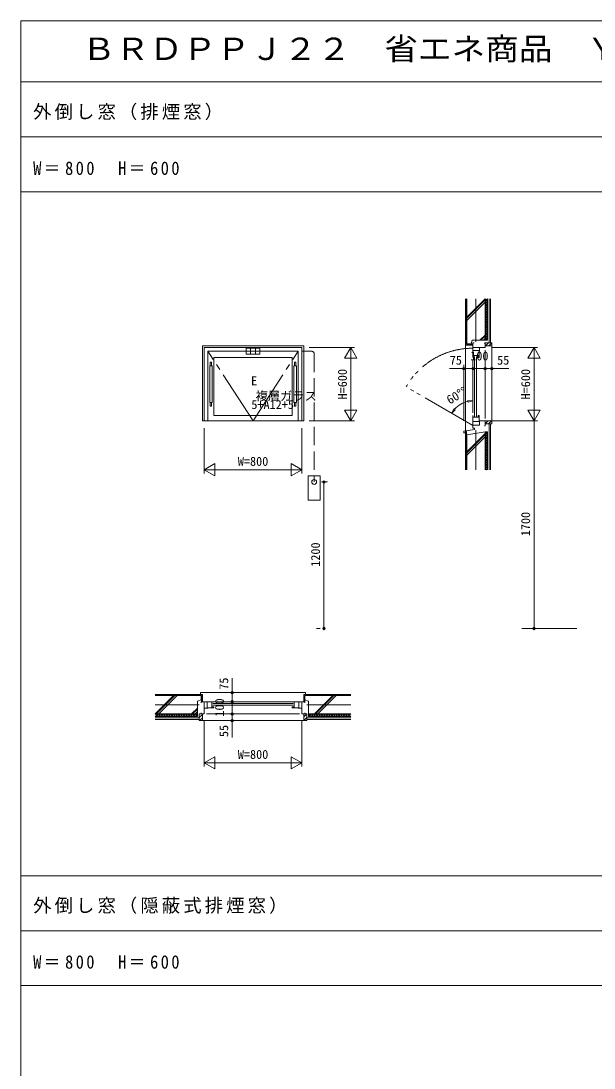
# Model space of a CAD drawing. Units: millimetres, scale not verified. Extents: x -14862 to 13831, y -10512 to 9500.
# Drawn here: x -14850 to -10158, y 925 to 9500 of the extents above; entities that cross this region are included whole.
import ezdxf
from ezdxf.enums import TextEntityAlignment as Align

# ---------------------------------------------------------------- set-up
doc = ezdxf.new("R2010")
doc.units = ezdxf.units.MM
doc.header["$LTSCALE"] = 50
for name, pattern in [('CHAIN2', [12, 9, -1, 1, -1]), ('DASHED3', [4, 3, -1]), ('DOUBLE_CHAIN2', [12.8, 9, -1, 0.6, -0.6, 0.6, -1])]:
    doc.linetypes.add(name, pattern=pattern)
doc.layers.add('0-0_0', color=7, linetype='Continuous')
for name, color, linetype, lineweight in [('0-2_YKK_ZWAK', 7, 'Continuous', 9), ('0-3_YKK_11', 2, 'Continuous', 9), ('0-4_YKK_12', 7, 'Continuous', 9), ('0-5_YSS_K', 4, 'Continuous', 9), ('0-6_YKK_13', 3, 'Continuous', 9), ('0-7_YKK_D', 4, 'Continuous', 9), ('0-8_YKK_A1', 4, 'Continuous', 9)]:
    doc.layers.add(name, color=color, linetype=linetype, lineweight=lineweight)
doc.styles.add('ＭＳ ゴシック', font='')
doc.styles.get('ＭＳ ゴシック').set_extended_font_data('MS Gothic')

msp = doc.modelspace()

# ---------------------------------------------------------------- linework, layer by layer
at = {"layer": '0-2_YKK_ZWAK'}
for p, q in [((-14850, 9500), (13831.02, 9500)), ((-14850, -10500), (-14850, 9500)), ((-14850, 9000), (13650, 9000)), ((-14850, 8550), (13650, 8550)), ((-14850, 8100), (13650, 8100)), ((-14850, 2500), (13650, 2500)), ((-14850, 2050), (13650, 2050)), ((-14850, 1600), (13650, 1600))]:
    msp.add_line(p, q, dxfattribs=at)
at = {"layer": '0-3_YKK_11'}
for p, q in [((-12490, 6825), (-12120, 6825)), ((-12150, 6825), (-12200, 6738.4)), ((-12100, 6738.4), (-12150, 6825)), ((-12150, 6825), (-12150, 6725)), ((-12150, 6226), (-12150, 6824)), ((-10995, 6780), (-10995, 6623)), ((-10990, 6825), (-10620, 6825)), ((-10650, 6825), (-10700, 6738.4)), ((-10600, 6738.4), (-10650, 6825)), ((-10650, 6825), (-10650, 6725)), ((-10650, 6226), (-10650, 6824)), ((-12200, 6738.4), (-12100, 6738.4)), ((-11150, 6713), (-11150, 6683)), ((-11150, 6703), (-11150, 6683)), ((-11050, 6713), (-11050, 6683)), ((-11050, 6703), (-11050, 6683)), ((-10700, 6738.4), (-10600, 6738.4)), ((-11225, 6653), (-11342.71, 6653)), ((-11225, 6225), (-11225, 6683)), ((-11225, 6653), (-11205, 6653)), ((-11170, 6653), (-11205, 6653)), ((-11150, 6653), (-11170, 6653)), ((-11150, 6653), (-11130, 6653)), ((-11070, 6653), (-11130, 6653)), ((-11070, 6653), (-11090, 6653)), ((-11050, 6653), (-11070, 6653)), ((-11050, 6653), (-11070, 6653)), ((-11050, 6653), (-10995, 6653)), ((-10995, 6653), (-10975, 6653)), ((-10975, 6653), (-10857.29, 6653)), ((-11190.47, 6390.63), (-11150, 6388)), ((-11189.13, 6377.37), (-11150, 6388)), ((-12200, 6311.6), (-12150, 6225)), ((-12100, 6311.6), (-12200, 6311.6)), ((-12150, 6225), (-12150, 6325)), ((-12150, 6225), (-12100, 6311.6)), ((-11305.25, 6324.36), (-11323.21, 6288)), ((-11294.43, 6316.57), (-11323.21, 6288)), ((-10700, 6311.6), (-10650, 6225)), ((-10600, 6311.6), (-10700, 6311.6)), ((-10650, 6225), (-10650, 6325)), ((-10650, 6225), (-10600, 6311.6)), ((-12490, 6225), (-12120, 6225)), ((-10990, 6225), (-10620, 6225)), ((-10650, 6225), (-10650, 6205)), ((-10650, 6205), (-10650, 4545)), ((-13350, 6165), (-13350, 5795)), ((-12550, 6165), (-12550, 5795)), ((-13263.4, 5875), (-13350, 5825)), ((-13263.4, 5775), (-13263.4, 5875)), ((-12636.6, 5875), (-12636.6, 5775)), ((-13350, 5825), (-13263.4, 5775)), ((-13350, 5825), (-13250, 5825)), ((-13349, 5825), (-12551, 5825)), ((-12550, 5825), (-12650, 5825)), ((-12390, 5725), (-12340, 5725)), ((-12370, 5725), (-12370, 5705)), ((-12370, 5705), (-12370, 4545)), ((-12370, 4525), (-12370, 4545)), ((-10650, 4525), (-10650, 4545)), ((-12430, 4525), (-12400, 4525)), ((-13121, 4000), (-13121, 4117.71)), ((-13181, 4000), (-13151, 4000)), ((-13121, 4000), (-13121, 3980)), ((-13121, 3945), (-13121, 3980)), ((-13121, 3925), (-13121, 3945)), ((-13181, 3925), (-13151, 3925)), ((-13171, 3925), (-13151, 3925)), ((-13121, 3925), (-13121, 3905)), ((-13121, 3845), (-13121, 3905)), ((-13121, 3845), (-13121, 3865)), ((-13181, 3825), (-13151, 3825)), ((-13171, 3825), (-13151, 3825)), ((-13121, 3825), (-13121, 3845)), ((-13121, 3825), (-13121, 3845)), ((-13121, 3825), (-13121, 3770)), ((-13350, 3765), (-13350, 3395)), ((-13305, 3770), (-13091, 3770)), ((-13121, 3770), (-13121, 3750)), ((-13121, 3750), (-13121, 3632.29)), ((-12550, 3765), (-12550, 3395)), ((-13263.4, 3375), (-13263.4, 3475)), ((-12636.6, 3475), (-12636.6, 3375)), ((-12550, 3425), (-12636.6, 3475)), ((-13350, 3425), (-13263.4, 3375)), ((-13349, 3425), (-12551, 3425)), ((-12550, 3425), (-12650, 3425)), ((-12636.6, 3375), (-12550, 3425))]:
    msp.add_line(p, q, dxfattribs=at)
at = {"layer": '0-3_YKK_11', "linetype": 'CHAIN2'}
msp.add_line((-10750, 4525), (-10250, 4525), dxfattribs=at)
at = {"layer": '0-3_YKK_11'}
for points in [[(-11190.47, 6390.63), (-11189.13, 6377.37), (-11150, 6388)], [(-11294.43, 6316.57), (-11305.25, 6324.36), (-11323.21, 6288)]]:
    msp.add_lwpolyline(points, close=True, dxfattribs=at)
for points in [[(-12636.6, 5775), (-12550, 5825), (-12636.6, 5875)], [(-13263.4, 3475), (-13350, 3425), (-13250, 3425)]]:
    msp.add_lwpolyline(points, dxfattribs=at)
for centre, radius in [((-11225, 6653), 10), ((-11225, 6653), 6.5), ((-11150, 6653), 10), ((-11150, 6653), 10), ((-11150, 6653), 6.5), ((-11150, 6653), 6.5), ((-11050, 6653), 10), ((-11050, 6653), 10), ((-11050, 6653), 6.5), ((-11050, 6653), 6.5), ((-10995, 6653), 10), ((-10995, 6653), 6.5), ((-12370, 5725), 10), ((-12370, 5725), 6.5), ((-12370, 4525), 10), ((-12370, 4525), 6.5), ((-10650, 4525), 10), ((-10650, 4525), 6.5), ((-13121, 4000), 10), ((-13121, 4000), 6.5), ((-13121, 3925), 10), ((-13121, 3925), 10), ((-13121, 3925), 6.5), ((-13121, 3925), 6.5), ((-13121, 3825), 10), ((-13121, 3825), 10), ((-13121, 3770), 10), ((-13121, 3825), 6.5), ((-13121, 3825), 6.5), ((-13121, 3770), 6.5)]:
    msp.add_circle(centre, radius, dxfattribs=at)
msp.add_arc((-11150, 6188), 200, 101.47833, 138.52165, dxfattribs=at)
at = {"layer": '0-4_YKK_12'}
for p, q in [((-11210, 6845), (-11210, 7225)), ((-11202, 6853), (-11202, 7225)), ((-11200, 7075), (-11050, 7225)), ((-11200, 6855), (-11200, 7225)), ((-11200, 7066.52), (-11050, 7216.52)), ((-11050, 7225), (-11050, 6885)), ((-11050, 7225), (-11050, 7225)), ((-11050, 7205), (-11030, 7225)), ((-11030, 7205), (-11050, 7225)), ((-11050, 7185), (-11030, 7205)), ((-11030, 7185), (-11050, 7205)), ((-11030, 6885), (-11030, 7225)), ((-11017, 7225), (-11017, 6865)), ((-11005, 6865), (-11005, 7225)), ((-11210, 7175), (-11202, 7175)), ((-11210, 7165), (-11202, 7165)), ((-11200, 7046.71), (-11050, 7196.72)), ((-11050, 7165), (-11030, 7185)), ((-11030, 7165), (-11050, 7185)), ((-11050, 7145), (-11030, 7165)), ((-11030, 7145), (-11050, 7165)), ((-11050, 7125), (-11030, 7145)), ((-11030, 7125), (-11050, 7145)), ((-11050, 7105), (-11030, 7125)), ((-11030, 7105), (-11050, 7125)), ((-11210, 7065), (-11202, 7065)), ((-11210, 7055), (-11202, 7055)), ((-11050, 7085), (-11030, 7105)), ((-11030, 7085), (-11050, 7105)), ((-11050, 7065), (-11030, 7085)), ((-11030, 7065), (-11050, 7085)), ((-11050, 7045), (-11030, 7065)), ((-11030, 7045), (-11050, 7065)), ((-11050, 7025), (-11030, 7045)), ((-11030, 7025), (-11050, 7045)), ((-11210, 6955), (-11202, 6955)), ((-11050, 7005), (-11030, 7025)), ((-11030, 7005), (-11050, 7025)), ((-11050, 6985), (-11030, 7005)), ((-11030, 6985), (-11050, 7005)), ((-11050, 6965), (-11030, 6985)), ((-11030, 6965), (-11050, 6985)), ((-11050, 6945), (-11030, 6965)), ((-11030, 6945), (-11050, 6965)), ((-11210, 6945), (-11202, 6945)), ((-11155, 6885), (-11165, 6855)), ((-11050, 6885), (-11155, 6885)), ((-11093.02, 6885), (-11050, 6928.02)), ((-11084.53, 6885), (-11050, 6919.53)), ((-11064.73, 6885), (-11050, 6899.73)), ((-11050, 6925), (-11030, 6945)), ((-11030, 6925), (-11050, 6945)), ((-11050, 6905), (-11030, 6925)), ((-11030, 6905), (-11050, 6925)), ((-11050, 6885), (-11030, 6905)), ((-11030, 6885), (-11050, 6905)), ((-11050, 6885), (-11030, 6885)), ((-11050, 6865), (-11050, 6840)), ((-10995, 6865), (-11050, 6865)), ((-11021.72, 6865), (-11046.72, 6840)), ((-10995, 6863.43), (-11018.43, 6840)), ((-11017, 6865), (-11005, 6865)), ((-10995, 6840), (-10995, 6865)), ((-11210, 6845), (-11210, 6525)), ((-11150, 6845), (-11210, 6845)), ((-11150, 6853), (-11202, 6853)), ((-11165, 6855), (-11200, 6855)), ((-11150, 6845), (-11150, 6853)), ((-11050, 6840), (-10995, 6840)), ((-10995, 6840), (-10995, 6525)), ((-11210, 6142.31), (-11210, 6525)), ((-10995, 6225), (-10995, 6525)), ((-11050, 6200), (-11025, 6225)), ((-11050, 6200), (-11050, 6225)), ((-11050, 6225), (-10995, 6225)), ((-10995, 6200), (-11050, 6200)), ((-11021.72, 6200), (-10996.72, 6225)), ((-11017, 5825), (-11017, 6200)), ((-11017, 6200), (-11005, 6200)), ((-11005, 6200), (-11005, 5825)), ((-10995, 6225), (-10995, 6200)), ((-11137, 6155), (-11225, 6139.7)), ((-11225, 6139.7), (-11225, 6124.7)), ((-11225, 6126.7), (-11210, 6126.7)), ((-11210, 6137), (-11210, 5825)), ((-11210, 6137), (-11202, 6137)), ((-11202, 6137), (-11202, 5825)), ((-11050, 6135), (-11200, 6110)), ((-11050, 6121.98), (-11200, 5971.98)), ((-11050, 6113.5), (-11200, 5963.5)), ((-11200, 6110), (-11200, 5825)), ((-11050, 6093.7), (-11200, 5943.7)), ((-11137, 6165), (-11137, 6155)), ((-11050, 6135), (-11030, 6115)), ((-11030, 6135), (-11050, 6115)), ((-11050, 6135), (-11030, 6135)), ((-11050, 5825), (-11050, 6135)), ((-11050, 6115), (-11030, 6095)), ((-11030, 6115), (-11050, 6095)), ((-11050, 6095), (-11030, 6075)), ((-11030, 6095), (-11050, 6075)), ((-11030, 6135), (-11030, 5825)), ((-11210, 6037), (-11202, 6037)), ((-11210, 6027), (-11202, 6027)), ((-11050, 6075), (-11030, 6055)), ((-11030, 6075), (-11050, 6055)), ((-11050, 6055), (-11030, 6035)), ((-11030, 6055), (-11050, 6035)), ((-11050, 6035), (-11030, 6015)), ((-11030, 6035), (-11050, 6015)), ((-11050, 6015), (-11030, 5995)), ((-11030, 6015), (-11050, 5995)), ((-11210, 5927), (-11202, 5927)), ((-11210, 5917), (-11202, 5917)), ((-11050, 5995), (-11030, 5975)), ((-11030, 5995), (-11050, 5975)), ((-11050, 5975), (-11030, 5955)), ((-11030, 5975), (-11050, 5955)), ((-11050, 5955), (-11030, 5935)), ((-11030, 5955), (-11050, 5935)), ((-11050, 5935), (-11030, 5915)), ((-11030, 5935), (-11050, 5915)), ((-11050, 5915), (-11030, 5895)), ((-11030, 5915), (-11050, 5895)), ((-11050, 5895), (-11030, 5875)), ((-11030, 5895), (-11050, 5875)), ((-11050, 5875), (-11030, 5855)), ((-11030, 5875), (-11050, 5855)), ((-11050, 5855), (-11030, 5835)), ((-11030, 5855), (-11050, 5835)), ((-11050, 5835), (-11040, 5825)), ((-11030, 5835), (-11040, 5825)), ((-13365, 3985), (-13750, 3985)), ((-13373, 3977), (-13750, 3977)), ((-13375, 3975), (-13750, 3975)), ((-13591.51, 3975), (-13741.51, 3825)), ((-13571.72, 3975), (-13721.72, 3825)), ((-13695, 3985), (-13695, 3977)), ((-13685, 3985), (-13685, 3977)), ((-13585, 3985), (-13585, 3977)), ((-13575, 3985), (-13575, 3977)), ((-13475, 3985), (-13475, 3977)), ((-13465, 3985), (-13465, 3977)), ((-13380, 4000), (-12950, 4000)), ((-13380, 3985), (-13380, 4000)), ((-13375, 3940), (-13375, 3975)), ((-13373, 3925), (-13373, 3977)), ((-13365, 3925), (-13365, 3985)), ((-12520, 4000), (-12950, 4000)), ((-12535, 3985), (-12150, 3985)), ((-12535, 3925), (-12535, 3985)), ((-12527, 3977), (-12150, 3977)), ((-12527, 3925), (-12527, 3977)), ((-12525, 3975), (-12150, 3975)), ((-12525, 3940), (-12525, 3975)), ((-12520, 3985), (-12520, 4000)), ((-12446.98, 3825), (-12296.98, 3975)), ((-12438.5, 3825), (-12288.5, 3975)), ((-12435, 3985), (-12435, 3977)), ((-12425, 3985), (-12425, 3977)), ((-12418.7, 3825), (-12268.7, 3975)), ((-12325, 3985), (-12325, 3977)), ((-12315, 3985), (-12315, 3977)), ((-12215, 3985), (-12215, 3977)), ((-12205, 3985), (-12205, 3977)), ((-13405, 3873.02), (-13453.02, 3825)), ((-13405, 3864.53), (-13444.53, 3825)), ((-13405, 3930), (-13375, 3940)), ((-13405, 3825), (-13405, 3930)), ((-13365, 3925), (-13373, 3925)), ((-12535, 3925), (-12527, 3925)), ((-12495, 3930), (-12525, 3940)), ((-12495, 3825), (-12495, 3930)), ((-13745, 3825), (-13750, 3820)), ((-13745, 3805), (-13750, 3810)), ((-13405, 3805), (-13750, 3805)), ((-13750, 3792), (-13390, 3792)), ((-13390, 3780), (-13750, 3780)), ((-13725, 3825), (-13745, 3805)), ((-13725, 3805), (-13745, 3825)), ((-13705, 3825), (-13725, 3805)), ((-13705, 3805), (-13725, 3825)), ((-13685, 3825), (-13705, 3805)), ((-13685, 3805), (-13705, 3825)), ((-13665, 3825), (-13685, 3805)), ((-13665, 3805), (-13685, 3825)), ((-13645, 3825), (-13665, 3805)), ((-13645, 3805), (-13665, 3825)), ((-13625, 3825), (-13645, 3805)), ((-13625, 3805), (-13645, 3825)), ((-13605, 3825), (-13625, 3805)), ((-13605, 3805), (-13625, 3825)), ((-13585, 3825), (-13605, 3805)), ((-13585, 3805), (-13605, 3825)), ((-13565, 3825), (-13585, 3805)), ((-13565, 3805), (-13585, 3825)), ((-13545, 3825), (-13565, 3805)), ((-13545, 3805), (-13565, 3825)), ((-13525, 3825), (-13545, 3805)), ((-13525, 3805), (-13545, 3825)), ((-13505, 3825), (-13525, 3805)), ((-13505, 3805), (-13525, 3825)), ((-13485, 3825), (-13505, 3805)), ((-13485, 3805), (-13505, 3825)), ((-13465, 3825), (-13485, 3805)), ((-13465, 3805), (-13485, 3825)), ((-13445, 3825), (-13465, 3805)), ((-13445, 3805), (-13465, 3825)), ((-13425, 3825), (-13445, 3805)), ((-13425, 3805), (-13445, 3825)), ((-13405, 3825), (-13425, 3805)), ((-13405, 3805), (-13425, 3825)), ((-13405, 3844.73), (-13424.73, 3825)), ((-13405, 3825), (-13405, 3805)), ((-13390, 3770), (-13390, 3825)), ((-13390, 3825), (-13365, 3825)), ((-13390, 3796.72), (-13365, 3821.72)), ((-13390, 3792), (-13390, 3780)), ((-13388.43, 3770), (-13365, 3793.43)), ((-13365, 3825), (-13365, 3770)), ((-12535, 3825), (-12535, 3770)), ((-12510, 3825), (-12535, 3800)), ((-12510, 3825), (-12535, 3825)), ((-12510, 3796.72), (-12535, 3771.72)), ((-12510, 3770), (-12510, 3825)), ((-12150, 3792), (-12510, 3792)), ((-12510, 3792), (-12510, 3780)), ((-12510, 3780), (-12150, 3780)), ((-12150, 3825), (-12495, 3825)), ((-12495, 3825), (-12475, 3805)), ((-12495, 3805), (-12475, 3825)), ((-12495, 3825), (-12495, 3805)), ((-12495, 3805), (-12150, 3805)), ((-12475, 3825), (-12455, 3805)), ((-12475, 3805), (-12455, 3825)), ((-12455, 3825), (-12435, 3805)), ((-12455, 3805), (-12435, 3825)), ((-12435, 3825), (-12415, 3805)), ((-12435, 3805), (-12415, 3825)), ((-12415, 3825), (-12395, 3805)), ((-12415, 3805), (-12395, 3825)), ((-12395, 3825), (-12375, 3805)), ((-12395, 3805), (-12375, 3825)), ((-12375, 3825), (-12355, 3805)), ((-12375, 3805), (-12355, 3825)), ((-12355, 3825), (-12335, 3805)), ((-12355, 3805), (-12335, 3825)), ((-12335, 3825), (-12315, 3805)), ((-12335, 3805), (-12315, 3825)), ((-12315, 3825), (-12295, 3805)), ((-12315, 3805), (-12295, 3825)), ((-12295, 3825), (-12275, 3805)), ((-12295, 3805), (-12275, 3825)), ((-12275, 3825), (-12255, 3805)), ((-12275, 3805), (-12255, 3825)), ((-12255, 3825), (-12235, 3805)), ((-12255, 3805), (-12235, 3825)), ((-12235, 3825), (-12215, 3805)), ((-12235, 3805), (-12215, 3825)), ((-12215, 3825), (-12195, 3805)), ((-12215, 3805), (-12195, 3825)), ((-12195, 3825), (-12175, 3805)), ((-12195, 3805), (-12175, 3825)), ((-12175, 3825), (-12155, 3805)), ((-12175, 3805), (-12155, 3825)), ((-12155, 3825), (-12150, 3820)), ((-12155, 3805), (-12150, 3810)), ((-13365, 3770), (-13390, 3770)), ((-13365, 3770), (-12950, 3770)), ((-12535, 3770), (-12950, 3770)), ((-12535, 3770), (-12510, 3770))]:
    msp.add_line(p, q, dxfattribs=at)
at = {"layer": '0-4_YKK_12', "linetype": 'CHAIN2'}
for p, q in [((-11125, 6872.5), (-11125, 7225)), ((-11125, 6150), (-11125, 5825)), ((-13390, 3900), (-13750, 3900)), ((-12510, 3900), (-12150, 3900))]:
    msp.add_line(p, q, dxfattribs=at)
at = {"layer": '0-4_YKK_12'}
msp.add_lwpolyline([(-13600, 3975), (-13750, 3825), (-13405, 3825)], dxfattribs=at)
at = {"layer": '0-5_YSS_K'}
for p, q in [((-12535, 6840), (-13365, 6840)), ((-13365, 6840), (-13365, 6225)), ((-12550, 6825), (-13350, 6825)), ((-13350, 6825), (-13350, 6225)), ((-12580, 6795), (-13320, 6795)), ((-13320, 6795), (-13320, 6225)), ((-12580, 6225), (-12580, 6795)), ((-12550, 6225), (-12550, 6825)), ((-12535, 6225), (-12535, 6840)), ((-12630, 6745), (-13270, 6745)), ((-13270, 6745), (-13270, 6270)), ((-12630, 6270), (-12630, 6745)), ((-13270, 6270), (-12630, 6270)), ((-13365, 6225), (-12535, 6225)), ((-13350, 6225), (-12550, 6225)), ((-13320, 6225), (-12580, 6225))]:
    msp.add_line(p, q, dxfattribs=at)
at = {"layer": '0-5_YSS_K', "linetype": 'CHAIN2'}
for q in [(-13320, 6795), (-12580, 6795)]:
    msp.add_line((-12950, 6225), q, dxfattribs=at)
at = {"layer": '0-5_YSS_K', "linetype": 'DASHED3'}
for p, q in [((-12950, 6795), (-12470, 6795)), ((-12450, 6775), (-12450, 5725))]:
    msp.add_line(p, q, dxfattribs=at)
msp.add_arc((-12470, 6775), 20, 0, 90, dxfattribs=at)
at = {"layer": '0-6_YKK_13'}
for p, q in [((-13005, 6820), (-13005, 6770)), ((-12895, 6820), (-13005, 6820)), ((-12970, 6820), (-12970, 6770)), ((-12930, 6770), (-12930, 6820)), ((-12895, 6770), (-12895, 6820)), ((-13300, 6705), (-13300, 6675)), ((-13300, 6705), (-13290, 6705)), ((-13290, 6705), (-13290, 6675)), ((-13005, 6770), (-12895, 6770)), ((-12610, 6705), (-12610, 6675)), ((-12610, 6705), (-12600, 6705)), ((-12600, 6705), (-12600, 6675)), ((-13305, 6675), (-13305, 6375)), ((-13305, 6675), (-13285, 6675)), ((-13285, 6675), (-13285, 6375)), ((-12615, 6675), (-12615, 6375)), ((-12615, 6675), (-12595, 6675)), ((-12595, 6675), (-12595, 6375)), ((-13305, 6375), (-13285, 6375)), ((-13290, 6375), (-13290, 6345)), ((-12615, 6375), (-12595, 6375)), ((-12600, 6375), (-12600, 6345)), ((-12500, 5775), (-12500, 5575)), ((-12400, 5775), (-12500, 5775)), ((-12400, 5575), (-12400, 5775)), ((-12500, 5575), (-12400, 5575))]:
    msp.add_line(p, q, dxfattribs=at)
for points in [[(-13300, 6375), (-13300, 6345), (-13290, 6345)], [(-12610, 6375), (-12610, 6345), (-12600, 6345)]]:
    msp.add_lwpolyline(points, dxfattribs=at)
msp.add_circle((-12450, 5725), 20, dxfattribs=at)
at = {"layer": '0-7_YKK_D'}
for p, q in [((-13375, 3925), (-13375, 3916)), ((-13350, 3925), (-13375, 3925)), ((-13350, 3825), (-13350, 3925)), ((-13350, 3871), (-13320, 3871)), ((-13270, 3925), (-13345, 3925)), ((-13330, 3925), (-12570, 3925)), ((-13325, 3875), (-13325, 3925)), ((-13270, 3875), (-13325, 3875)), ((-13286, 3925), (-13286, 3875)), ((-13270, 3883), (-13286, 3883)), ((-13278, 3911), (-12622, 3911)), ((-13278, 3897), (-12622, 3897)), ((-13270, 3875), (-13270, 3883)), ((-12630, 3925), (-12555, 3925)), ((-12630, 3883), (-12614, 3883)), ((-12630, 3875), (-12630, 3883)), ((-12630, 3875), (-12575, 3875)), ((-12614, 3925), (-12614, 3875)), ((-12550, 3871), (-12580, 3871)), ((-12575, 3875), (-12575, 3925)), ((-12550, 3925), (-12525, 3925)), ((-12550, 3825), (-12550, 3925)), ((-12525, 3925), (-12525, 3916)), ((-13375, 3825), (-13375, 3834)), ((-13350, 3825), (-13375, 3825)), ((-13330, 3825), (-12570, 3825)), ((-12550, 3825), (-12525, 3825)), ((-12525, 3825), (-12525, 3834))]:
    msp.add_line(p, q, dxfattribs=at)
at = {"layer": '0-8_YKK_A1'}
for p, q in [((-11150, 6865), (-11141, 6865)), ((-11150, 6825), (-11150, 6865)), ((-11050, 6860), (-11059, 6860)), ((-11050, 6825), (-11050, 6860)), ((-11050, 6825), (-11150, 6825)), ((-11150, 6745), (-11150, 6820)), ((-11100, 6800), (-11150, 6800)), ((-11100, 6745), (-11100, 6800)), ((-11096, 6825), (-11096, 6795)), ((-11050, 6245), (-11050, 6805)), ((-11100, 6761), (-11150, 6761)), ((-11150, 6290), (-11150, 6725)), ((-11136, 6262), (-11136, 6753)), ((-11122, 6262), (-11122, 6753)), ((-11108, 6745), (-11108, 6761)), ((-11100, 6745), (-11108, 6745)), ((-11150, 6270), (-11150, 6188)), ((-11108, 6270), (-11108, 6254)), ((-11100, 6270), (-11108, 6270)), ((-11100, 6270), (-11100, 6220)), ((-11150, 6254), (-11100, 6254)), ((-11100, 6220), (-11150, 6220)), ((-11150, 6190), (-11150, 6165)), ((-11123, 6190), (-11150, 6190)), ((-11096, 6190), (-11150, 6190)), ((-11096, 6225), (-11096, 6190)), ((-11050, 6225), (-11096, 6225)), ((-11050, 6185), (-11056, 6185)), ((-11050, 6225), (-11050, 6185)), ((-11150, 6165), (-11137, 6165)), ((-11137, 6165), (-11137, 6155))]:
    msp.add_line(p, q, dxfattribs=at)
at = {"layer": '0-8_YKK_A1', "linetype": 'DOUBLE_CHAIN2'}
msp.add_line((-11150, 6188), (-11697.33, 6504), dxfattribs=at)
msp.add_arc((-11150, 6188), 632, 89.99998, 149.99998, dxfattribs=at)

# ---------------------------------------------------------------- texts
at = {"layer": '0-0_0', "color": 3, "style": 'ＭＳ ゴシック', "width": 1.1}
msp.add_text('ＢＲＤＰＰＪ２２\u3000省エネ商品\u3000ＹＤＰ－１００\u3000ＲＣ枠\u3000外倒し窓', height=183.3, dxfattribs=at).set_placement((-14350, 9125), align=Align.BOTTOM_LEFT)
at = {"layer": '0-0_0', "char_height": 110, "attachment_point": 7, "style": 'ＭＳ ゴシック'}
for s, insert in [('\\T1.17;外倒し窓（排煙窓）', (-14750, 8687.5)), ('\\T1.29;\\W0.9;W＝800\u3000H＝600', (-14750, 8237.5)), ('\\T1.17;外倒し窓（隠蔽式排煙窓）', (-14750, 2187.5)), ('\\T1.29;\\W0.9;W＝800\u3000H＝600', (-14750, 1737.5))]:
    msp.add_mtext(s, dxfattribs=dict(at, insert=insert))
at = {"layer": '0-3_YKK_11', "color": 4, "style": 'ＭＳ ゴシック'}
for s, p in [('100', (-11172, 6698)), ('75', (-11339.57, 6663)), ('55', (-10951.86, 6663)), ('W=800', (-13074.57, 5835)), ('W=800', (-13074.57, 3435))]:
    msp.add_text(s, height=73.31, dxfattribs=at).set_placement(p, align=Align.BOTTOM_LEFT)
for s, rotation, p in [('H=600', 90, (-12160, 6400.43)), ('H=600', 90, (-10660, 6400.43)), ('60%%d%%d', 30, (-11328.49, 6338.98)), ('1700', 90, (-10660, 5280.14)), ('1200', 90, (-12380, 5030.14)), ('75', 90, (-13131, 4023.14)), ('100', 90, (-13166, 3803)), ('55', 90, (-13131, 3635.43))]:
    msp.add_text(s, height=73.31, rotation=rotation, dxfattribs=at).set_placement(p, align=Align.BOTTOM_LEFT)
at = {"layer": '0-5_YSS_K', "style": 'ＭＳ ゴシック'}
for s, p in [('E', (-12966, 6495)), ('複層ガラス', (-12928.8, 6370)), ('5+A12+5', (-12964, 6300))]:
    msp.add_text(s, height=73.31, dxfattribs=at).set_placement(p, align=Align.BOTTOM_LEFT)

doc.saveas('drawing.dxf')
